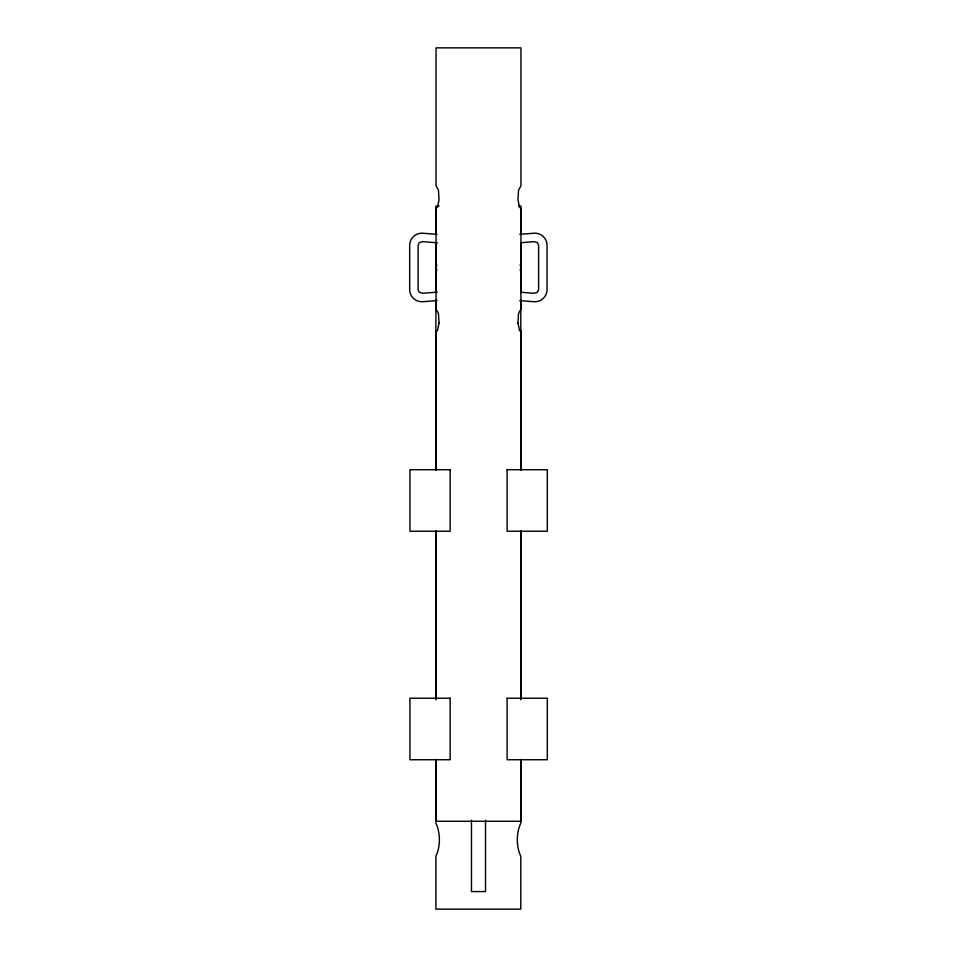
<?xml version="1.0" encoding="UTF-8"?>
<svg xmlns="http://www.w3.org/2000/svg" width="957" height="957" viewBox="0 0 957 957"><rect width="100%" height="100%" fill="white"/><g stroke="black" fill="none" stroke-linecap="round" stroke-linejoin="round"><path stroke-width="1.44" d="M517.964 323.059L518.55 313.394L520.943 309.099L520.943 207.549L519.615 207.549L517.964 199.798L518.55 190.132L520.943 185.837L520.943 47.85L436.045 47.85L436.045 185.837L438.438 190.132L439.036 199.798L437.373 207.549L436.045 207.549L436.045 309.099L438.438 313.394L439.036 323.059M439.036 323.059L437.373 330.811L436.045 330.811L436.045 469.875M436.811 264.742L436.045 267.565L436.811 270.4M520.189 270.4L520.943 267.565L520.189 264.742M519.735 234.321L534.066 233.209A12.142 12.142 0 0 1 547.057 245.219L547.045 289.72A12.142 12.142 0 0 1 534.066 301.718L519.735 300.606M520.775 242.695L534.066 241.666L537.415 242.6L538.612 245.219L538.612 289.72L537.415 292.328L534.066 293.273L520.775 292.244M437.421 292.124L422.671 293.273L419.31 292.328L418.113 289.72L418.113 245.219L419.31 242.6L422.671 241.666L437.421 242.803M436.99 300.606L422.671 301.718A12.142 12.142 0 0 1 409.68 289.72L409.68 245.219A12.142 12.142 0 0 1 422.671 233.221L436.99 234.321M439.131 206.042L435.902 206.042L435.902 234.393M518.646 206.042L520.799 206.042L520.799 234.393M517.964 323.059L519.615 330.811L520.943 330.811L520.943 469.875M520.943 531.183L520.943 698.646M520.943 759.954L520.943 821.262L436.045 821.262L436.045 759.954M520.799 243.341L520.799 292.555M520.799 300.02L520.799 470.054M520.799 531.207L520.799 699.758M520.799 759.415L520.799 823.164C516.17 832.853 516.17 846.586 520.799 856.276L520.799 909.15L435.902 909.15L435.902 856.276C440.543 846.586 440.543 832.853 435.902 823.164L435.902 759.415M485.522 820.233L485.522 891.577L471.466 891.577L471.466 820.233M436.045 531.183L436.045 698.646M435.902 243.341L435.902 292.555M435.902 300.02L435.902 470.054M435.902 531.207L435.902 699.758M507.114 698.215L507.114 759.738L547.32 759.738L547.32 698.215L507.114 698.215M507.114 469.708L507.114 531.231L547.32 531.231L547.32 469.708L507.114 469.708M450.149 469.708L409.943 469.708L409.955 531.231L450.149 531.231L450.149 469.708M450.149 698.215L409.943 698.215L409.955 759.738L450.149 759.738L450.149 698.215"/></g></svg>
